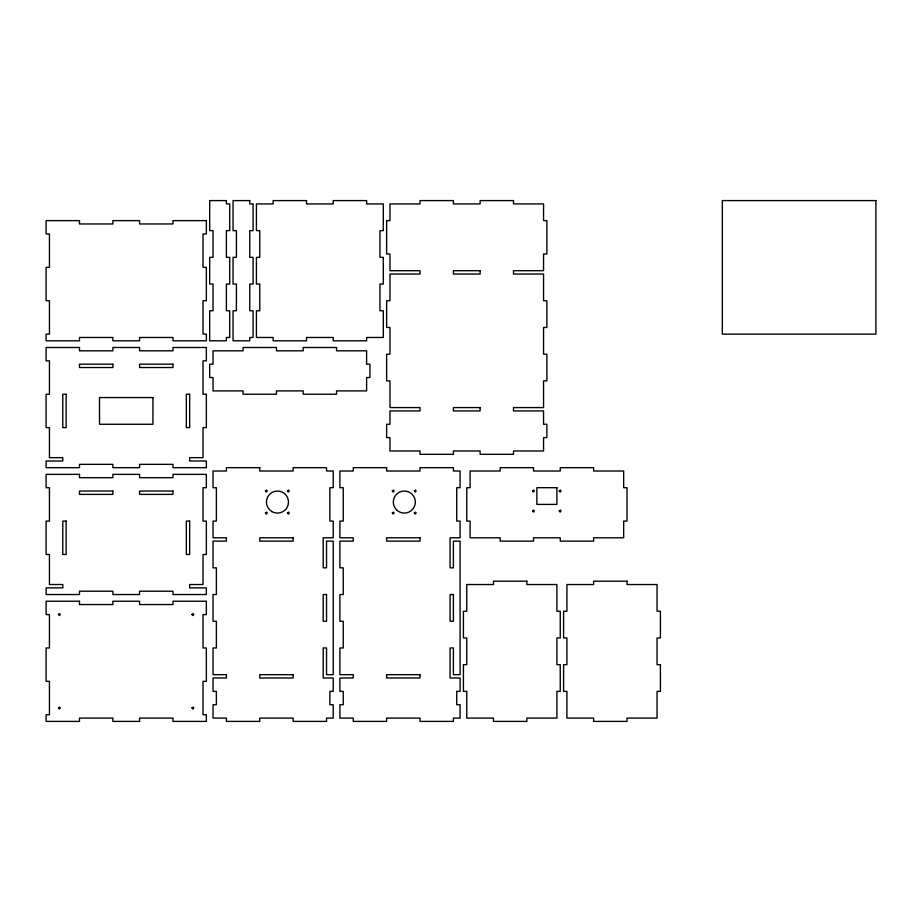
<?xml version="1.0" encoding="UTF-8"?>
<svg xmlns="http://www.w3.org/2000/svg" width="922" height="922" viewBox="0 0 922 922"><rect width="100%" height="100%" fill="white"/><g stroke="black" fill="none" stroke-linecap="round" stroke-linejoin="round"><path stroke-width="1.38" d="M559.251 490.884C560.853 494.572 561.947 487.911 559.251 490.884M287.503 512.886C288.966 516.62 290.292 510.004 287.503 512.886M58.489 614.317C59.711 618.143 61.463 611.62 58.489 614.317M58.489 707.796C59.711 711.623 61.463 705.1 58.489 707.796M192.03 614.317C193.251 618.143 195.003 611.62 192.03 614.317M192.03 707.796C193.251 711.623 195.003 705.1 192.03 707.796M265.478 490.792C266.712 494.618 268.452 488.084 265.478 490.792M265.478 512.828C266.712 516.643 268.452 510.12 265.478 512.828M287.514 490.792C288.736 494.618 290.488 488.084 287.514 490.792M392.346 490.792C393.567 494.618 395.319 488.084 392.346 490.792M414.381 490.792C415.603 494.618 417.355 488.084 414.381 490.792M414.381 512.828C415.603 516.643 417.355 510.12 414.381 512.828M532.57 490.792C533.792 494.618 535.544 488.084 532.57 490.792M532.57 510.823C533.792 514.649 535.544 508.126 532.57 510.823M559.274 510.823C560.507 514.649 562.247 508.126 559.274 510.823M392.392 512.701C393.106 516.654 395.688 510.408 392.392 512.701M226.386 200.593L209.686 200.593L209.686 230.638L213.028 230.638L213.028 257.342L209.686 257.342L209.686 284.057L213.028 284.057L213.028 310.76L209.686 310.76L209.686 340.806L226.386 340.806L226.386 337.475L229.728 337.475L229.728 310.76L226.386 310.76L226.386 284.057L229.728 284.057L229.728 257.342L226.386 257.342L226.386 230.638L229.728 230.638L229.728 203.923L226.386 203.923L226.386 200.593M249.758 200.593L233.059 200.593L233.059 230.638L236.401 230.638L236.401 257.342L233.059 257.342L233.059 284.057L236.401 284.057L236.401 310.76L233.059 310.76L233.059 340.806L249.758 340.806L249.758 337.475L253.089 337.475L253.089 310.76L249.758 310.76L249.758 284.057L253.089 284.057L253.089 257.342L249.758 257.342L249.758 230.638L253.089 230.638L253.089 203.923L249.758 203.923L249.758 200.593M306.507 200.593L273.119 200.593L273.119 203.923L256.431 203.923L256.431 230.638L259.774 230.638L259.774 257.342L256.431 257.342L256.431 284.057L259.774 284.057L259.774 310.76L256.431 310.76L256.431 337.475L273.119 337.475L273.119 340.806L306.507 340.806L306.507 337.475L333.222 337.475L333.222 340.806L366.61 340.806L366.61 337.475L383.298 337.475L383.298 310.76L379.956 310.76L379.956 284.057L383.298 284.057L383.298 257.342L379.956 257.342L379.956 230.638L383.298 230.638L383.298 203.923L366.61 203.923L366.61 200.593L333.222 200.593L333.222 203.923L306.507 203.923L306.507 200.593M453.405 200.593L420.017 200.593L420.017 203.923L389.971 203.923L389.971 220.623L386.641 220.623L386.641 254.011L389.971 254.011L389.971 270.699L420.017 270.699L420.017 274.041L389.971 274.041L389.971 300.745L386.641 300.745L386.641 327.46L389.971 327.46L389.971 354.163L386.641 354.163L386.641 380.878L389.971 380.878L389.971 407.582L420.017 407.582L420.017 410.924L389.971 410.924L389.971 424.27L386.641 424.27L386.641 437.627L389.971 437.627L389.971 450.985L420.017 450.985L420.017 454.327L453.405 454.327L453.405 450.985L480.12 450.985L480.12 454.327L513.508 454.327L513.508 450.985L543.554 450.985L543.554 437.627L546.884 437.627L546.884 424.27L543.554 424.27L543.554 410.924L513.508 410.924L513.508 407.582L543.554 407.582L543.554 380.878L546.884 380.878L546.884 354.163L543.554 354.163L543.554 327.46L546.884 327.46L546.884 300.745L543.554 300.745L543.554 274.041L513.508 274.041L513.508 270.699L543.554 270.699L543.554 254.011L546.884 254.011L546.884 220.623L543.554 220.623L543.554 203.923L513.508 203.923L513.508 200.593L480.12 200.593L480.12 203.923L453.405 203.923L453.405 200.593M875.9 200.593L722.329 200.593L722.329 334.133L875.9 334.133L875.9 200.593M79.488 220.623L46.1 220.623L46.1 233.981L49.442 233.981L49.442 267.357L46.1 267.357L46.1 300.745L49.442 300.745L49.442 334.133L46.1 334.133L46.1 340.806L79.488 340.806L79.488 337.475L112.876 337.475L112.876 340.806L139.579 340.806L139.579 337.475L172.967 337.475L172.967 340.806L206.355 340.806L206.355 334.133L203.013 334.133L203.013 300.745L206.355 300.745L206.355 267.357L203.013 267.357L203.013 233.981L206.355 233.981L206.355 220.623L172.967 220.623L172.967 223.965L139.579 223.965L139.579 220.623L112.876 220.623L112.876 223.965L79.488 223.965L79.488 220.623M480.12 270.699L453.405 270.699L453.405 274.041L480.12 274.041L480.12 270.699M79.488 347.49L46.1 347.49L46.1 360.848L49.442 360.848L49.442 394.224L46.1 394.224L46.1 427.612L49.442 427.612L49.442 457.658L62.788 457.658L62.788 461L46.1 461L46.1 467.673L79.488 467.673L79.488 464.342L112.876 464.342L112.876 467.673L139.579 467.673L139.579 464.342L172.967 464.342L172.967 467.673L206.355 467.673L206.355 461L189.655 461L189.655 457.658L203.013 457.658L203.013 427.612L206.355 427.612L206.355 394.224L203.013 394.224L203.013 360.848L206.355 360.848L206.355 347.49L172.967 347.49L172.967 350.821L139.579 350.821L139.579 347.49L112.876 347.49L112.876 350.821L79.488 350.821L79.488 347.49M276.462 347.49L243.074 347.49L243.074 350.821L213.028 350.821L213.028 364.178L209.686 364.178L209.686 377.536L213.028 377.536L213.028 390.893L243.074 390.893L243.074 394.224L276.462 394.224L276.462 390.893L303.177 390.893L303.177 394.224L336.553 394.224L336.553 390.893L366.61 390.893L366.61 377.536L369.941 377.536L369.941 364.178L366.61 364.178L366.61 350.821L336.553 350.821L336.553 347.49L303.177 347.49L303.177 350.821L276.462 350.821L276.462 347.49M112.876 364.178L79.488 364.178L79.488 367.521L112.876 367.521L112.876 364.178M172.967 364.178L139.579 364.178L139.579 367.521L172.967 367.521L172.967 364.178M66.13 394.224L62.788 394.224L62.788 427.612L66.13 427.612L66.13 394.224M189.655 394.224L186.325 394.224L186.325 427.612L189.655 427.612L189.655 394.224M152.937 397.566L99.518 397.566L99.518 424.27L152.937 424.27L152.937 397.566M480.12 407.582L453.405 407.582L453.405 410.924L480.12 410.924L480.12 407.582M259.774 467.673L226.386 467.673L226.386 471.015L213.028 471.015L213.028 487.703L216.37 487.703L216.37 521.091L213.028 521.091L213.028 537.791L226.386 537.791L226.386 541.122L213.028 541.122L213.028 567.837L216.37 567.837L216.37 594.54L213.028 594.54L213.028 621.255L216.37 621.255L216.37 647.959L213.028 647.959L213.028 674.673L226.386 674.673L226.386 678.004L213.028 678.004L213.028 691.362L216.37 691.362L216.37 704.719L213.028 704.719L213.028 718.077L226.386 718.077L226.386 721.407L259.774 721.407L259.774 718.077L293.15 718.077L293.15 721.407L326.538 721.407L326.538 718.077L333.222 718.077L333.222 704.719L329.88 704.719L329.88 691.362L333.222 691.362L333.222 678.004L323.207 678.004L323.207 647.959L326.538 647.959L326.538 674.673L333.222 674.673L333.222 541.122L326.538 541.122L326.538 567.837L323.207 567.837L323.207 537.791L333.222 537.791L333.222 521.091L329.88 521.091L329.88 487.703L333.222 487.703L333.222 471.015L326.538 471.015L326.538 467.673L293.15 467.673L293.15 471.015L259.774 471.015L259.774 467.673M386.641 467.673L353.253 467.673L353.253 471.015L339.895 471.015L339.895 487.703L343.238 487.703L343.238 521.091L339.895 521.091L339.895 537.791L353.253 537.791L353.253 541.122L339.895 541.122L339.895 567.837L343.238 567.837L343.238 594.54L339.895 594.54L339.895 621.255L343.238 621.255L343.238 647.959L339.895 647.959L339.895 674.673L353.253 674.673L353.253 678.004L339.895 678.004L339.895 691.362L343.238 691.362L343.238 704.719L339.895 704.719L339.895 718.077L353.253 718.077L353.253 721.407L386.641 721.407L386.641 718.077L420.017 718.077L420.017 721.407L453.405 721.407L453.405 718.077L460.09 718.077L460.09 704.719L456.747 704.719L456.747 691.362L460.09 691.362L460.09 678.004L450.074 678.004L450.074 647.959L453.405 647.959L453.405 674.673L460.09 674.673L460.09 541.122L453.405 541.122L453.405 567.837L450.074 567.837L450.074 537.791L460.09 537.791L460.09 521.091L456.747 521.091L456.747 487.703L460.09 487.703L460.09 471.015L453.405 471.015L453.405 467.673L420.017 467.673L420.017 471.015L386.641 471.015L386.641 467.673M533.538 467.673L500.15 467.673L500.15 471.015L470.105 471.015L470.105 487.703L466.763 487.703L466.763 521.091L470.105 521.091L470.105 537.791L500.15 537.791L500.15 541.122L533.538 541.122L533.538 537.791L560.242 537.791L560.242 541.122L593.63 541.122L593.63 537.791L623.675 537.791L623.675 521.091L627.018 521.091L627.018 487.703L623.675 487.703L623.675 471.015L593.63 471.015L593.63 467.673L560.242 467.673L560.242 471.015L533.538 471.015L533.538 467.673M79.488 474.357L46.1 474.357L46.1 487.703L49.442 487.703L49.442 521.091L46.1 521.091L46.1 554.479L49.442 554.479L49.442 584.525L62.788 584.525L62.788 587.867L46.1 587.867L46.1 594.54L79.488 594.54L79.488 591.209L112.876 591.209L112.876 594.54L139.579 594.54L139.579 591.209L172.967 591.209L172.967 594.54L206.355 594.54L206.355 587.867L189.655 587.867L189.655 584.525L203.013 584.525L203.013 554.479L206.355 554.479L206.355 521.091L203.013 521.091L203.013 487.703L206.355 487.703L206.355 474.357L172.967 474.357L172.967 477.688L139.579 477.688L139.579 474.357L112.876 474.357L112.876 477.688L79.488 477.688L79.488 474.357M556.9 487.703L536.869 487.703L536.869 504.403L556.9 504.403L556.9 487.703M112.876 491.046L79.488 491.046L79.488 494.388L112.876 494.388L112.876 491.046M172.967 491.046L139.579 491.046L139.579 494.388L172.967 494.388L172.967 491.046M66.13 521.091L62.788 521.091L62.788 554.479L66.13 554.479L66.13 521.091M189.655 521.091L186.325 521.091L186.325 554.479L189.655 554.479L189.655 521.091M293.15 537.791L259.774 537.791L259.774 541.122L293.15 541.122L293.15 537.791M420.017 537.791L386.641 537.791L386.641 541.122L420.017 541.122L420.017 537.791M526.854 581.194L493.466 581.194L493.466 584.525L466.763 584.525L466.763 611.24L463.42 611.24L463.42 637.943L466.763 637.943L466.763 664.658L463.42 664.658L463.42 691.362L466.763 691.362L466.763 718.077L493.466 718.077L493.466 721.407L526.854 721.407L526.854 718.077L556.9 718.077L556.9 691.362L560.242 691.362L560.242 664.658L556.9 664.658L556.9 637.943L560.242 637.943L560.242 611.24L556.9 611.24L556.9 584.525L526.854 584.525L526.854 581.194M627.018 581.194L593.63 581.194L593.63 584.525L566.915 584.525L566.915 611.24L563.584 611.24L563.584 637.943L566.915 637.943L566.915 664.658L563.584 664.658L563.584 691.362L566.915 691.362L566.915 718.077L593.63 718.077L593.63 721.407L627.018 721.407L627.018 718.077L657.063 718.077L657.063 691.362L660.406 691.362L660.406 664.658L657.063 664.658L657.063 637.943L660.406 637.943L660.406 611.24L657.063 611.24L657.063 584.525L627.018 584.525L627.018 581.194M326.538 594.54L323.207 594.54L323.207 621.255L326.538 621.255L326.538 594.54M453.405 594.54L450.074 594.54L450.074 621.255L453.405 621.255L453.405 594.54M79.488 601.225L46.1 601.225L46.1 614.571L49.442 614.571L49.442 647.959L46.1 647.959L46.1 681.346L49.442 681.346L49.442 714.734L46.1 714.734L46.1 721.407L79.488 721.407L79.488 718.077L112.876 718.077L112.876 721.407L139.579 721.407L139.579 718.077L172.967 718.077L172.967 721.407L206.355 721.407L206.355 714.734L203.013 714.734L203.013 681.346L206.355 681.346L206.355 647.959L203.013 647.959L203.013 614.571L206.355 614.571L206.355 601.225L172.967 601.225L172.967 604.555L139.579 604.555L139.579 601.225L112.876 601.225L112.876 604.555L79.488 604.555L79.488 601.225M293.15 674.673L259.774 674.673L259.774 678.004L293.15 678.004L293.15 674.673M420.017 674.673L386.641 674.673L386.641 678.004L420.017 678.004L420.017 674.673M396.541 509.854A11.018 11.018 0 0 0 414.969 504.922A11.018 11.018 0 0 0 401.485 491.426A11.018 11.018 0 0 0 396.541 509.854M271.955 511.606A11.018 11.018 0 0 0 288.482 502.064A11.018 11.018 0 0 0 271.955 492.521A11.018 11.018 0 0 0 271.955 511.606"/></g></svg>
